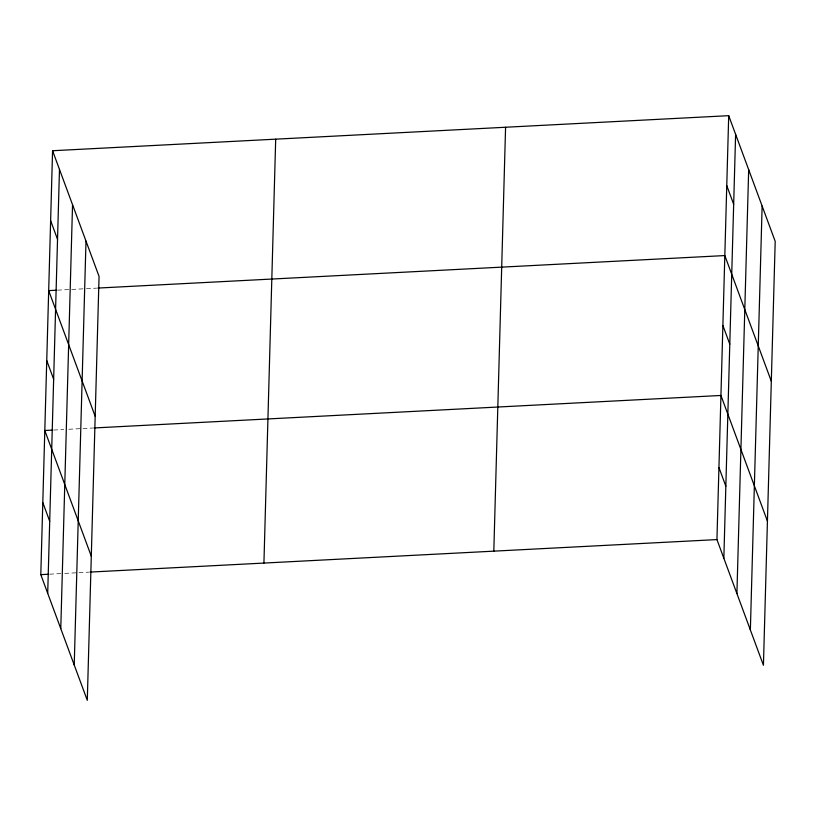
<?xml version="1.0" encoding="UTF-8"?>
<svg xmlns="http://www.w3.org/2000/svg" width="816" height="816" viewBox="0 0 816 816"><rect width="100%" height="100%" fill="white"/><g stroke="black" fill="none" stroke-linecap="round" stroke-linejoin="round"><path stroke-width="0.61" stroke-dasharray="4.08 3.06" d="M57.508 290.159L85.241 288.731M86.506 288.66L96.594 288.14M53.632 430.052L63.709 429.532M68.758 429.267L92.708 428.023M49.623 574.178L63.495 573.464M64.75 573.393L88.699 572.159"/><path stroke-width="1.22" d="M52.571 150.736L99.062 276.41L87.292 700.322L40.8 574.637L52.571 150.736L728.708 115.678L775.2 241.363L763.429 665.264L716.938 539.59L728.708 115.678M47.705 593.303L59.476 169.402M60.772 628.616L72.542 204.714M74.225 665.009L85.996 241.097M263.925 563.071L275.696 139.169M493.813 551.157L505.583 127.245M723.843 558.256L735.614 134.344M736.909 593.569L748.68 169.667M750.363 629.952L762.134 206.05M56.253 290.231L48.685 290.618L95.176 416.303M97.849 288.068L724.822 255.571L771.314 381.245M52.367 430.114L44.798 430.511L91.29 556.196M93.962 427.961L720.936 395.464L767.428 521.138M40.8 574.637L48.368 574.25M89.964 572.087L716.938 539.59M726.77 185.63L733.676 204.296M722.884 325.513L729.79 344.179M718.937 467.527L725.842 486.193M50.633 220.677L57.538 239.343M46.747 360.57L53.652 379.236M42.799 502.574L49.705 521.24"/></g></svg>
